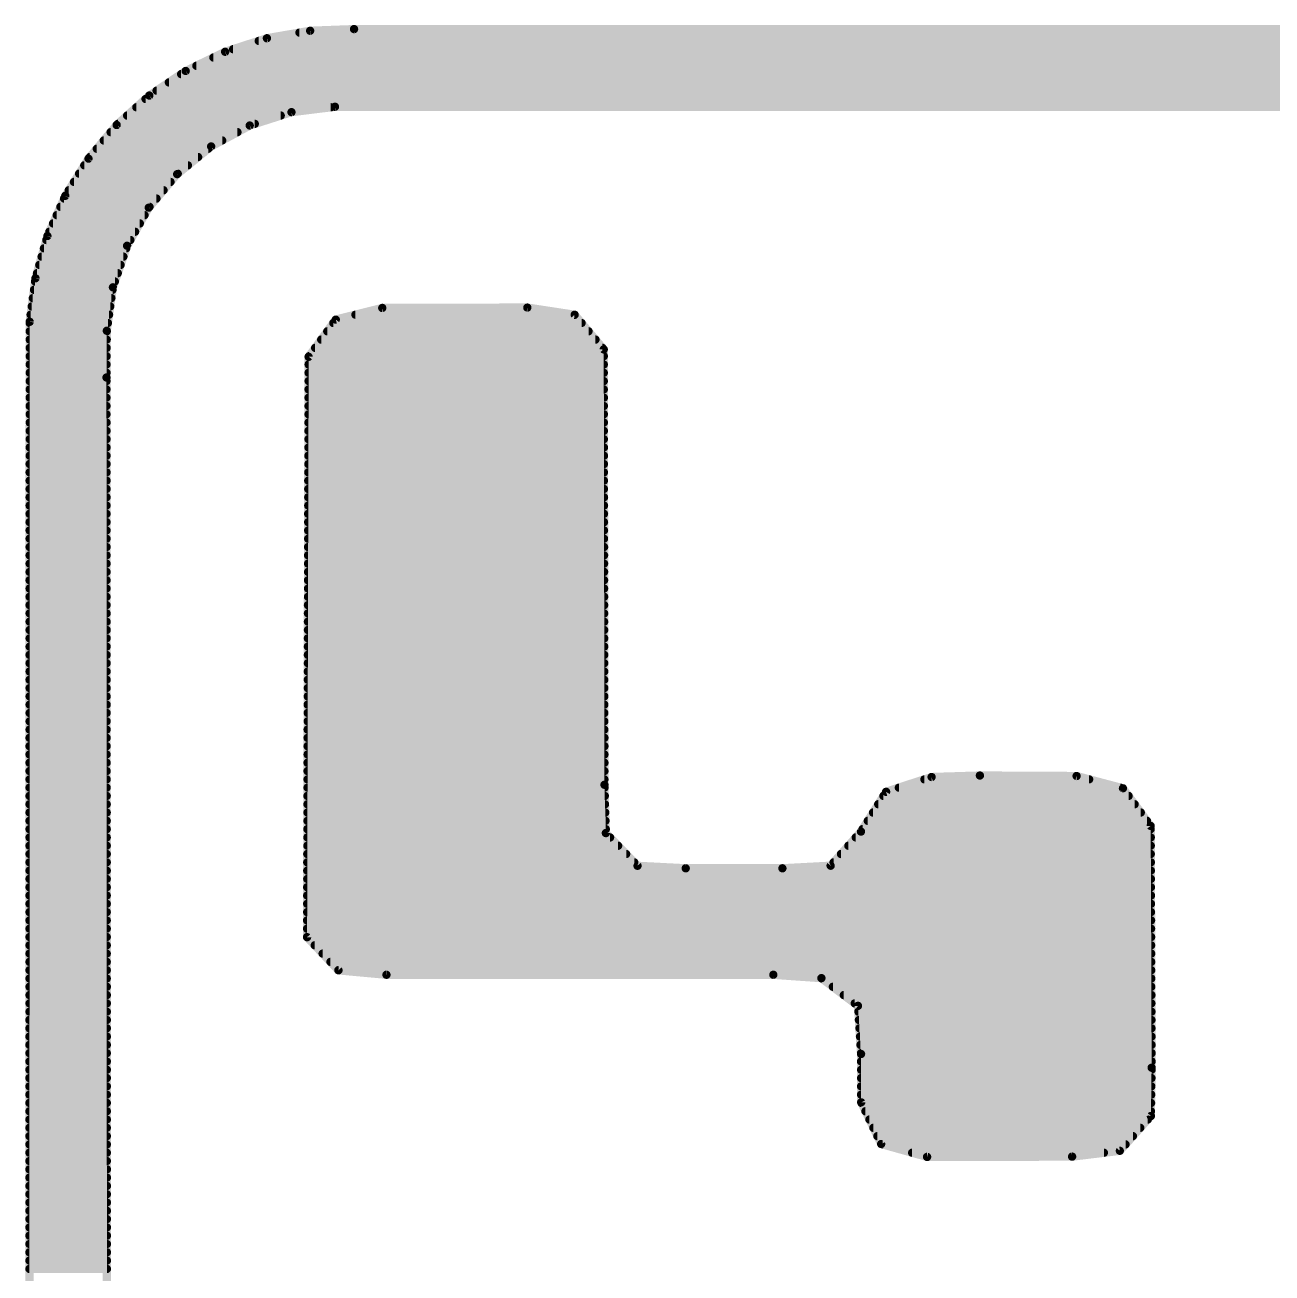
# Model space of a CAD drawing. Extents: x 37.9 to 63.7, y 29.1 to 56.
# Drawn here: x 42.718 to 44.222, y 50.555 to 52.059 of the extents above; entities that cross this region are included whole.
import ezdxf

# ---------------------------------------------------------------- set-up
doc = ezdxf.new("R2010")
doc.units = 0
doc.layers.add('21', color=251, linetype='CONTINUOUS')

msp = doc.modelspace()

# ---------------------------------------------------------------- linework, layer by layer
at = {"layer": '21', "const_width": 0.01}
for points in [[(43.0096, 52.0432), (42.9593, 52.0269)], [(43.0618, 52.0522), (43.0096, 52.0432)], [(43.0489, 52.05), (45.3977, 52.05)], [(43.1147, 52.0542), (43.0618, 52.0522)], [(45.3394, 52.0542), (43.1147, 52.0542)], [(42.9593, 52.0269), (42.9117, 52.0037)], [(42.9689, 52.03), (45.4743, 52.03)], [(42.9998, 52.04), (45.446, 52.04)], [(42.9451, 52.02), (45.4998, 52.02)], [(42.9117, 52.0037), (42.8678, 51.9741)], [(42.9062, 52), (45.5381, 52)], [(42.9246, 52.01), (45.5189, 52.01)], [(42.8914, 51.99), (45.5528, 51.99)], [(42.8678, 51.9741), (42.8285, 51.9387)], [(42.8633, 51.97), (45.5807, 51.97)], [(42.8766, 51.98), (45.5667, 51.98)], [(42.8522, 51.96), (43.0867, 51.96)], [(42.9889, 51.938), (43.0392, 51.9541)], [(43.0392, 51.9541), (43.0917, 51.9606)], [(43.0917, 51.9606), (45.3165, 51.9608)], [(42.8285, 51.9387), (42.7945, 51.8981)], [(42.83, 51.94), (42.995, 51.94)], [(42.8411, 51.95), (43.0263, 51.95)], [(42.9424, 51.9128), (42.9889, 51.938)], [(42.8212, 51.93), (42.9741, 51.93)], [(42.8045, 51.91), (42.939, 51.91)], [(42.8129, 51.92), (42.9557, 51.92)], [(42.9014, 51.8794), (42.9424, 51.9128)], [(42.7945, 51.8981), (42.7665, 51.8532)], [(42.7894, 51.89), (42.9144, 51.89)], [(42.7961, 51.9), (42.9267, 51.9)], [(42.7832, 51.88), (42.9021, 51.88)], [(42.8672, 51.839), (42.9014, 51.8794)], [(42.7707, 51.86), (42.885, 51.86)], [(42.777, 51.87), (42.8934, 51.87)], [(42.7665, 51.8532), (42.745, 51.8048)], [(42.7651, 51.85), (42.8765, 51.85)], [(42.7562, 51.83), (42.8621, 51.83)], [(42.7606, 51.84), (42.8681, 51.84)], [(42.8411, 51.7931), (42.8672, 51.839)], [(42.7518, 51.82), (42.8564, 51.82)], [(42.745, 51.8048), (42.7306, 51.7539)], [(42.7437, 51.8), (42.845, 51.8)], [(42.7473, 51.81), (42.8507, 51.81)], [(42.7408, 51.79), (42.84, 51.79)], [(42.824, 51.743), (42.8411, 51.7931)], [(42.7352, 51.77), (42.8332, 51.77)], [(42.738, 51.78), (42.8366, 51.78)], [(42.7324, 51.76), (42.8298, 51.76)], [(42.7306, 51.7539), (42.7236, 51.7015)], [(42.7288, 51.74), (42.8235, 51.74)], [(42.7301, 51.75), (42.8263, 51.75)], [(42.8165, 51.6907), (42.824, 51.743)], [(42.7274, 51.73), (42.8221, 51.73)], [(42.7247, 51.71), (42.8193, 51.71)], [(42.7261, 51.72), (42.8207, 51.72)], [(43.1487, 51.7181), (43.0927, 51.7041)], [(43.1164, 51.71), (43.3801, 51.71)], [(43.3236, 51.7186), (43.1487, 51.7181)], [(43.3807, 51.7099), (43.3236, 51.7186)], [(43.4158, 51.6682), (43.3807, 51.7099)], [(42.7236, 51.7015), (42.7229, 49.4238)], [(42.7236, 51.7), (42.8179, 51.7)], [(43.0927, 51.7041), (43.0599, 51.6593)], [(43.0897, 51.7), (43.389, 51.7)], [(42.7236, 51.69), (42.8165, 51.69)], [(42.7236, 51.68), (42.8165, 51.68)], [(42.8162, 51.6343), (42.8165, 51.6907)], [(43.0751, 51.68), (43.4058, 51.68)], [(43.0824, 51.69), (43.3974, 51.69)], [(42.7236, 51.67), (42.8164, 51.67)], [(43.0678, 51.67), (43.4142, 51.67)], [(43.4166, 51.1435), (43.4158, 51.6682)], [(42.7236, 51.66), (42.8164, 51.66)], [(42.7236, 51.65), (42.8163, 51.65)], [(43.0599, 51.6593), (43.0581, 50.9597)], [(43.0599, 51.65), (43.4158, 51.65)], [(43.0605, 51.66), (43.4158, 51.66)], [(42.7236, 51.64), (42.8163, 51.64)], [(42.8172, 49.4096), (42.8162, 51.6343)], [(43.0599, 51.64), (43.4158, 51.64)], [(42.7236, 51.63), (42.8162, 51.63)], [(42.7236, 51.62), (42.8162, 51.62)], [(43.0598, 51.62), (43.4158, 51.62)], [(43.0599, 51.63), (43.4158, 51.63)], [(42.7236, 51.61), (42.8162, 51.61)], [(43.0598, 51.61), (43.4159, 51.61)], [(42.7236, 51.6), (42.8162, 51.6)], [(42.7236, 51.59), (42.8162, 51.59)], [(43.0598, 51.6), (43.4159, 51.6)], [(43.0598, 51.59), (43.4159, 51.59)], [(42.7236, 51.58), (42.8163, 51.58)], [(43.0597, 51.58), (43.4159, 51.58)], [(42.7236, 51.57), (42.8163, 51.57)], [(42.7236, 51.56), (42.8163, 51.56)], [(43.0597, 51.57), (43.4159, 51.57)], [(43.0597, 51.56), (43.4159, 51.56)], [(42.7236, 51.55), (42.8163, 51.55)], [(43.0597, 51.55), (43.416, 51.55)], [(42.7235, 51.53), (42.8163, 51.53)], [(42.7236, 51.54), (42.8163, 51.54)], [(43.0596, 51.54), (43.416, 51.54)], [(43.0596, 51.53), (43.416, 51.53)], [(42.7235, 51.52), (42.8163, 51.52)], [(43.0596, 51.52), (43.416, 51.52)], [(42.7235, 51.51), (42.8163, 51.51)], [(42.7235, 51.5), (42.8163, 51.5)], [(43.0595, 51.51), (43.416, 51.51)], [(43.0595, 51.5), (43.416, 51.5)], [(42.7235, 51.49), (42.8163, 51.49)], [(43.0595, 51.49), (43.4161, 51.49)], [(42.7235, 51.48), (42.8163, 51.48)], [(42.7235, 51.47), (42.8163, 51.47)], [(43.0594, 51.47), (43.4161, 51.47)], [(43.0595, 51.48), (43.4161, 51.48)], [(42.7235, 51.46), (42.8163, 51.46)], [(43.0594, 51.46), (43.4161, 51.46)], [(42.7235, 51.45), (42.8163, 51.45)], [(42.7235, 51.44), (42.8163, 51.44)], [(43.0594, 51.45), (43.4161, 51.45)], [(43.0594, 51.44), (43.4161, 51.44)], [(42.7235, 51.43), (42.8163, 51.43)], [(43.0593, 51.43), (43.4162, 51.43)], [(42.7235, 51.42), (42.8163, 51.42)], [(42.7235, 51.41), (42.8163, 51.41)], [(43.0593, 51.42), (43.4162, 51.42)], [(43.0593, 51.41), (43.4162, 51.41)], [(42.7235, 51.4), (42.8163, 51.4)], [(43.0593, 51.4), (43.4162, 51.4)], [(42.7235, 51.39), (42.8163, 51.39)], [(42.7235, 51.38), (42.8163, 51.38)], [(43.0592, 51.39), (43.4162, 51.39)], [(43.0592, 51.38), (43.4162, 51.38)], [(42.7235, 51.37), (42.8163, 51.37)], [(43.0592, 51.37), (43.4163, 51.37)], [(42.7235, 51.36), (42.8163, 51.36)], [(42.7235, 51.35), (42.8164, 51.35)], [(43.0591, 51.36), (43.4163, 51.36)], [(43.0591, 51.35), (43.4163, 51.35)], [(42.7235, 51.34), (42.8164, 51.34)], [(43.0591, 51.34), (43.4163, 51.34)], [(42.7235, 51.33), (42.8164, 51.33)], [(42.7235, 51.32), (42.8164, 51.32)], [(43.059, 51.32), (43.4164, 51.32)], [(43.0591, 51.33), (43.4163, 51.33)], [(42.7235, 51.31), (42.8164, 51.31)], [(43.059, 51.31), (43.4164, 51.31)], [(42.7235, 51.3), (42.8164, 51.3)], [(42.7235, 51.29), (42.8164, 51.29)], [(43.059, 51.3), (43.4164, 51.3)], [(43.059, 51.29), (43.4164, 51.29)], [(42.7235, 51.28), (42.8164, 51.28)], [(43.0589, 51.28), (43.4164, 51.28)], [(42.7235, 51.27), (42.8164, 51.27)], [(42.7235, 51.26), (42.8164, 51.26)], [(43.0589, 51.27), (43.4164, 51.27)], [(43.0589, 51.26), (43.4165, 51.26)], [(42.7235, 51.25), (42.8164, 51.25)], [(43.0589, 51.25), (43.4165, 51.25)], [(42.7235, 51.24), (42.8164, 51.24)], [(42.7235, 51.23), (42.8164, 51.23)], [(43.0588, 51.24), (43.4165, 51.24)], [(43.0588, 51.23), (43.4165, 51.23)], [(42.7235, 51.22), (42.8164, 51.22)], [(43.0588, 51.22), (43.4165, 51.22)], [(42.7234, 51.2), (42.8164, 51.2)], [(42.7235, 51.21), (42.8164, 51.21)], [(43.0587, 51.21), (43.4165, 51.21)], [(43.0587, 51.2), (43.4166, 51.2)], [(42.7234, 51.19), (42.8164, 51.19)], [(43.0587, 51.19), (43.4166, 51.19)], [(42.7234, 51.18), (42.8164, 51.18)], [(42.7234, 51.17), (42.8164, 51.17)], [(43.0586, 51.17), (43.4166, 51.17)], [(43.0587, 51.18), (43.4166, 51.18)], [(42.7234, 51.16), (42.8164, 51.16)], [(43.0586, 51.16), (43.4166, 51.16)], [(43.8693, 51.1546), (43.811, 51.1528)], [(43.9859, 51.154), (43.8693, 51.1546)], [(44.0418, 51.1392), (43.9859, 51.154)], [(42.7234, 51.15), (42.8164, 51.15)], [(42.7234, 51.14), (42.8164, 51.14)], [(43.0586, 51.15), (43.4166, 51.15)], [(43.0586, 51.14), (43.4167, 51.14)], [(43.4183, 51.0853), (43.4166, 51.1435)], [(43.811, 51.1528), (43.7562, 51.135)], [(43.7716, 51.14), (44.0387, 51.14)], [(43.8024, 51.15), (44.001, 51.15)], [(44.0752, 51.0939), (44.0418, 51.1392)], [(42.7234, 51.13), (42.8165, 51.13)], [(43.0585, 51.13), (43.417, 51.13)], [(43.7562, 51.135), (43.7259, 51.087)], [(43.753, 51.13), (44.0486, 51.13)], [(42.7234, 51.12), (42.8165, 51.12)], [(42.7234, 51.11), (42.8165, 51.11)], [(43.0585, 51.12), (43.4173, 51.12)], [(43.0585, 51.11), (43.4176, 51.11)], [(43.7404, 51.11), (44.0633, 51.11)], [(43.7467, 51.12), (44.0559, 51.12)], [(42.7234, 51.1), (42.8165, 51.1)], [(43.0585, 51.1), (43.4179, 51.1)], [(43.7341, 51.1), (44.0707, 51.1)], [(44.0764, 50.8025), (44.0752, 51.0939)], [(42.7234, 51.09), (42.8165, 51.09)], [(42.7234, 51.08), (42.8165, 51.08)], [(43.0584, 51.09), (43.4182, 51.09)], [(43.0584, 51.08), (43.4234, 51.08)], [(43.4565, 51.0458), (43.4183, 51.0853)], [(43.7259, 51.087), (43.6893, 51.0459)], [(43.7196, 51.08), (44.0753, 51.08)], [(43.7278, 51.09), (44.0752, 51.09)], [(42.7234, 51.07), (42.8165, 51.07)], [(43.0584, 51.07), (43.4331, 51.07)], [(43.7107, 51.07), (44.0753, 51.07)], [(42.7234, 51.06), (42.8165, 51.06)], [(42.7234, 51.05), (42.8165, 51.05)], [(43.0583, 51.06), (43.4428, 51.06)], [(43.0583, 51.05), (43.4525, 51.05)], [(43.6929, 51.05), (44.0754, 51.05)], [(43.7018, 51.06), (44.0753, 51.06)], [(42.7234, 51.04), (42.8165, 51.04)], [(43.0583, 51.04), (44.0754, 51.04)], [(43.5146, 51.0428), (43.4565, 51.0458)], [(43.6312, 51.0428), (43.5146, 51.0428)], [(43.6893, 51.0459), (43.6312, 51.0428)], [(42.7234, 51.03), (42.8165, 51.03)], [(42.7234, 51.02), (42.8165, 51.02)], [(43.0582, 51.02), (44.0755, 51.02)], [(43.0583, 51.03), (44.0755, 51.03)], [(42.7234, 51.01), (42.8165, 51.01)], [(43.0582, 51.01), (44.0756, 51.01)], [(42.7234, 51), (42.8165, 51)], [(42.7234, 50.99), (42.8165, 50.99)], [(43.0582, 51), (44.0756, 51)], [(43.0582, 50.99), (44.0756, 50.99)], [(42.7234, 50.98), (42.8165, 50.98)], [(43.0581, 50.98), (44.0757, 50.98)], [(42.7234, 50.97), (42.8165, 50.97)], [(42.7234, 50.96), (42.8165, 50.96)], [(43.0581, 50.97), (44.0757, 50.97)], [(43.0581, 50.96), (44.0758, 50.96)], [(43.0581, 50.9597), (43.0959, 50.9198)], [(42.7234, 50.95), (42.8165, 50.95)], [(43.0673, 50.95), (44.0758, 50.95)], [(42.7234, 50.94), (42.8165, 50.94)], [(42.7234, 50.93), (42.8165, 50.93)], [(43.0768, 50.94), (44.0759, 50.94)], [(43.0863, 50.93), (44.0759, 50.93)], [(42.7234, 50.92), (42.8165, 50.92)], [(43.0958, 50.92), (44.0759, 50.92)], [(43.0959, 50.9198), (43.1538, 50.9145)], [(43.1538, 50.9145), (43.6202, 50.9145)], [(43.6202, 50.9145), (43.6782, 50.9104)], [(42.7234, 50.91), (42.8165, 50.91)], [(42.7234, 50.9), (42.8166, 50.9)], [(43.6782, 50.9104), (43.7223, 50.877)], [(43.6787, 50.91), (44.076, 50.91)], [(43.692, 50.9), (44.076, 50.9)], [(42.7234, 50.89), (42.8166, 50.89)], [(43.7052, 50.89), (44.0761, 50.89)], [(42.7234, 50.88), (42.8166, 50.88)], [(42.7234, 50.87), (42.8166, 50.87)], [(43.7184, 50.88), (44.0761, 50.88)], [(43.7223, 50.877), (43.726, 50.8191)], [(43.7228, 50.87), (44.0762, 50.87)], [(42.7233, 50.86), (42.8166, 50.86)], [(43.7234, 50.86), (44.0762, 50.86)], [(42.7233, 50.85), (42.8166, 50.85)], [(42.7233, 50.84), (42.8166, 50.84)], [(43.7241, 50.85), (44.0762, 50.85)], [(43.7247, 50.84), (44.0763, 50.84)], [(42.7233, 50.83), (42.8166, 50.83)], [(43.7253, 50.83), (44.0763, 50.83)], [(42.7233, 50.82), (42.8166, 50.82)], [(42.7233, 50.81), (42.8166, 50.81)], [(43.726, 50.82), (44.0764, 50.82)], [(43.726, 50.8191), (43.7262, 50.7608)], [(43.726, 50.81), (44.0764, 50.81)], [(42.7233, 50.8), (42.8166, 50.8)], [(43.7261, 50.8), (44.0764, 50.8)], [(44.0754, 50.7442), (44.0764, 50.8025)], [(42.7233, 50.79), (42.8166, 50.79)], [(42.7233, 50.78), (42.8166, 50.78)], [(43.7261, 50.79), (44.0762, 50.79)], [(43.7261, 50.78), (44.076, 50.78)], [(42.7233, 50.77), (42.8166, 50.77)], [(43.7261, 50.77), (44.0759, 50.77)], [(42.7233, 50.76), (42.8166, 50.76)], [(42.7233, 50.75), (42.8166, 50.75)], [(43.7262, 50.7608), (43.7503, 50.7105)], [(43.7265, 50.76), (44.0757, 50.76)], [(43.7313, 50.75), (44.0755, 50.75)], [(42.7233, 50.74), (42.8166, 50.74)], [(43.7361, 50.74), (44.0717, 50.74)], [(44.038, 50.7023), (44.0754, 50.7442)], [(42.7233, 50.73), (42.8166, 50.73)], [(42.7233, 50.72), (42.8166, 50.72)], [(43.7409, 50.73), (44.0627, 50.73)], [(43.7457, 50.72), (44.0538, 50.72)], [(42.7233, 50.71), (42.8166, 50.71)], [(43.7503, 50.7105), (43.8056, 50.695)], [(43.7521, 50.71), (44.0449, 50.71)], [(43.9805, 50.6953), (44.038, 50.7023)], [(42.7233, 50.7), (42.8166, 50.7)], [(42.7233, 50.69), (42.8166, 50.69)], [(43.7876, 50.7), (44.0188, 50.7)], [(43.8056, 50.695), (43.9805, 50.6953)], [(42.7233, 50.68), (42.8167, 50.68)], [(42.7233, 50.67), (42.8167, 50.67)], [(42.7233, 50.66), (42.8167, 50.66)], [(42.7233, 50.65), (42.8167, 50.65)], [(42.7233, 50.64), (42.8167, 50.64)], [(42.7233, 50.63), (42.8167, 50.63)], [(42.7233, 50.62), (42.8167, 50.62)], [(42.7233, 50.61), (42.8167, 50.61)], [(42.7233, 50.6), (42.8167, 50.6)], [(42.7233, 50.59), (42.8167, 50.59)], [(42.7233, 50.58), (42.8167, 50.58)], [(42.7233, 50.57), (42.8167, 50.57)], [(42.7233, 50.56), (42.8167, 50.56)]]:
    msp.add_lwpolyline(points, dxfattribs=at)
at = {"layer": '21', "const_width": 0.005}
for points in [[(43.0092, 52.0456, 1), (43.01, 52.0407)], [(43.0104, 52.0408, 1), (43.0088, 52.0456)], [(43.0489, 52.0525, 1), (43.0489, 52.0475)], [(43.0617, 52.0547, 1), (43.0618, 52.0497)], [(43.0622, 52.0498, 1), (43.0613, 52.0547)], [(43.1147, 52.0567, 1), (43.1147, 52.0517)], [(43.1148, 52.0517, 1), (43.1146, 52.0567)], [(42.9585, 52.0293, 1), (42.96, 52.0245)], [(42.9604, 52.0246, 1), (42.9582, 52.0291)], [(42.9689, 52.0325, 1), (42.9689, 52.0275)], [(42.9998, 52.0425, 1), (42.9998, 52.0375)], [(42.9451, 52.0225, 1), (42.9451, 52.0175)], [(42.9062, 52.0025, 1), (42.9062, 51.9975)], [(42.9106, 52.006, 1), (42.9128, 52.0015)], [(42.9131, 52.0016, 1), (42.9103, 52.0058)], [(42.9246, 52.0125, 1), (42.9246, 52.0075)], [(42.8914, 51.9925, 1), (42.8914, 51.9875)], [(42.8633, 51.9725, 1), (42.8633, 51.9675)], [(42.8664, 51.9762, 1), (42.8692, 51.972)], [(42.8695, 51.9722, 1), (42.8661, 51.976)], [(42.8766, 51.9825, 1), (42.8766, 51.9775)], [(42.8522, 51.9625, 1), (42.8522, 51.9575)], [(43.0389, 51.9566, 1), (43.0396, 51.9517)], [(43.04, 51.9518, 1), (43.0385, 51.9565)], [(43.0867, 51.9575, 1), (43.0867, 51.9625)], [(43.0917, 51.9631, 1), (43.0917, 51.9581)], [(43.092, 51.9581, 1), (43.0914, 51.9631)], [(42.8268, 51.9405, 1), (42.8302, 51.9368)], [(42.8304, 51.9371, 1), (42.8266, 51.9403)], [(42.83, 51.9425, 1), (42.83, 51.9375)], [(42.8411, 51.9525, 1), (42.8411, 51.9475)], [(42.9881, 51.9404, 1), (42.9896, 51.9357)], [(42.9901, 51.9358, 1), (42.9877, 51.9402)], [(42.995, 51.9375, 1), (42.995, 51.9425)], [(43.0263, 51.9475, 1), (43.0263, 51.9525)], [(42.8212, 51.9325, 1), (42.8212, 51.9275)], [(42.9741, 51.9275, 1), (42.9741, 51.9325)], [(42.8045, 51.9125, 1), (42.8045, 51.9075)], [(42.8129, 51.9225, 1), (42.8129, 51.9175)], [(42.939, 51.9075, 1), (42.939, 51.9125)], [(42.9412, 51.915, 1), (42.9436, 51.9106)], [(42.944, 51.9109, 1), (42.9408, 51.9147)], [(42.9557, 51.9175, 1), (42.9557, 51.9225)], [(42.7894, 51.8925, 1), (42.7894, 51.8875)], [(42.7926, 51.8997, 1), (42.7964, 51.8965)], [(42.7966, 51.8968, 1), (42.7924, 51.8994)], [(42.7961, 51.9025, 1), (42.7961, 51.8975)], [(42.9144, 51.8875, 1), (42.9144, 51.8925)], [(42.9267, 51.8975, 1), (42.9267, 51.9025)], [(42.7832, 51.8825, 1), (42.7832, 51.8775)], [(42.8998, 51.8813, 1), (42.903, 51.8775)], [(42.9033, 51.8778, 1), (42.8995, 51.881)], [(42.9021, 51.8775, 1), (42.9021, 51.8825)], [(42.7707, 51.8625, 1), (42.7707, 51.8575)], [(42.777, 51.8725, 1), (42.777, 51.8675)], [(42.885, 51.8575, 1), (42.885, 51.8625)], [(42.8934, 51.8675, 1), (42.8934, 51.8725)], [(42.7651, 51.8525, 1), (42.7651, 51.8475)], [(42.7644, 51.8545, 1), (42.7686, 51.8519)], [(42.7688, 51.8522, 1), (42.7642, 51.8542)], [(42.8765, 51.8475, 1), (42.8765, 51.8525)], [(42.7562, 51.8325, 1), (42.7562, 51.8275)], [(42.7606, 51.8425, 1), (42.7606, 51.8375)], [(42.8621, 51.8275, 1), (42.8621, 51.8325)], [(42.8653, 51.8406, 1), (42.8691, 51.8374)], [(42.8694, 51.8378, 1), (42.8651, 51.8403)], [(42.8681, 51.8375, 1), (42.8681, 51.8425)], [(42.7518, 51.8225, 1), (42.7518, 51.8175)], [(42.8564, 51.8175, 1), (42.8564, 51.8225)], [(42.7437, 51.8025, 1), (42.7437, 51.7975)], [(42.7474, 51.8042, 1), (42.7426, 51.8055)], [(42.7428, 51.8058, 1), (42.7473, 51.8038)], [(42.7473, 51.8125, 1), (42.7473, 51.8075)], [(42.845, 51.7975, 1), (42.845, 51.8025)], [(42.8507, 51.8075, 1), (42.8507, 51.8125)], [(42.7408, 51.7925, 1), (42.7408, 51.7875)], [(42.8389, 51.7943, 1), (42.8432, 51.7918)], [(42.8434, 51.7923, 1), (42.8387, 51.7939)], [(42.84, 51.7875, 1), (42.84, 51.7925)], [(42.7352, 51.7725, 1), (42.7352, 51.7675)], [(42.738, 51.7825, 1), (42.738, 51.7775)], [(42.8332, 51.7675, 1), (42.8332, 51.7725)], [(42.8366, 51.7775, 1), (42.8366, 51.7825)], [(42.7324, 51.7625, 1), (42.7324, 51.7575)], [(42.8298, 51.7575, 1), (42.8298, 51.7625)], [(42.7288, 51.7425, 1), (42.7288, 51.7375)], [(42.7301, 51.7525, 1), (42.7301, 51.7475)], [(42.7282, 51.7546, 1), (42.733, 51.7532)], [(42.7331, 51.7536, 1), (42.7282, 51.7542)], [(42.8264, 51.7427, 1), (42.8215, 51.7434)], [(42.8216, 51.7438, 1), (42.8263, 51.7422)], [(42.8235, 51.7375, 1), (42.8235, 51.7425)], [(42.8263, 51.7475, 1), (42.8263, 51.7525)], [(42.7274, 51.7325, 1), (42.7274, 51.7275)], [(42.8221, 51.7275, 1), (42.8221, 51.7325)], [(42.7247, 51.7125, 1), (42.7247, 51.7075)], [(42.7261, 51.7225, 1), (42.7261, 51.7175)], [(42.8193, 51.7075, 1), (42.8193, 51.7125)], [(42.8207, 51.7175, 1), (42.8207, 51.7225)], [(43.1164, 51.7125, 1), (43.1164, 51.7075)], [(43.1487, 51.7206, 1), (43.1487, 51.7156)], [(43.1493, 51.7157, 1), (43.1481, 51.7206)], [(43.324, 51.721, 1), (43.3232, 51.7161)], [(43.3236, 51.7161, 1), (43.3236, 51.7211)], [(43.3826, 51.7115, 1), (43.3788, 51.7083)], [(43.3801, 51.7075, 1), (43.3801, 51.7125)], [(43.3803, 51.7074, 1), (43.381, 51.7124)], [(42.7261, 51.7015, 1), (42.7211, 51.7015)], [(42.7236, 51.7025, 1), (42.7236, 51.6975)], [(42.7211, 51.7018, 1), (42.7261, 51.7011)], [(42.8179, 51.6975, 1), (42.8179, 51.7025)], [(43.0897, 51.7025, 1), (43.0897, 51.6975)], [(43.0921, 51.7065, 1), (43.0933, 51.7016)], [(43.0947, 51.7026, 1), (43.0907, 51.7055)], [(43.389, 51.6975, 1), (43.389, 51.7025)], [(42.7236, 51.6925, 1), (42.7236, 51.6875)], [(42.7236, 51.6825, 1), (42.7236, 51.6775)], [(42.819, 51.6907, 1), (42.8141, 51.6907)], [(42.8141, 51.691, 1), (42.819, 51.6903)], [(42.8165, 51.6875, 1), (42.8165, 51.6925)], [(42.8165, 51.6775, 1), (42.8165, 51.6825)], [(43.0751, 51.6825, 1), (43.0751, 51.6775)], [(43.0824, 51.6925, 1), (43.0824, 51.6875)], [(43.3974, 51.6875, 1), (43.3974, 51.6925)], [(43.4058, 51.6775, 1), (43.4058, 51.6825)], [(42.7236, 51.6725, 1), (42.7236, 51.6675)], [(42.8164, 51.6675, 1), (42.8164, 51.6725)], [(43.0678, 51.6725, 1), (43.0678, 51.6675)], [(43.4183, 51.6682, 1), (43.4133, 51.6682)], [(43.4138, 51.6666, 1), (43.4177, 51.6698)], [(43.4142, 51.6675, 1), (43.4142, 51.6725)], [(42.7236, 51.6625, 1), (42.7236, 51.6575)], [(42.7236, 51.6525, 1), (42.7236, 51.6475)], [(42.8163, 51.6475, 1), (42.8163, 51.6525)], [(42.8164, 51.6575, 1), (42.8164, 51.6625)], [(43.0624, 51.6593, 1), (43.0574, 51.6593)], [(43.0579, 51.6608, 1), (43.062, 51.6578)], [(43.0599, 51.6525, 1), (43.0599, 51.6475)], [(43.0605, 51.6625, 1), (43.0605, 51.6575)], [(43.4158, 51.6575, 1), (43.4158, 51.6625)], [(43.4158, 51.6475, 1), (43.4158, 51.6525)], [(42.7236, 51.6425, 1), (42.7236, 51.6375)], [(42.8187, 51.6343, 1), (42.8137, 51.6343)], [(42.8163, 51.6375, 1), (42.8163, 51.6425)], [(43.0599, 51.6425, 1), (43.0599, 51.6375)], [(43.4158, 51.6375, 1), (43.4158, 51.6425)], [(42.7236, 51.6325, 1), (42.7236, 51.6275)], [(42.7236, 51.6225, 1), (42.7236, 51.6175)], [(42.8137, 51.6343, 1), (42.8187, 51.6343)], [(42.8162, 51.6275, 1), (42.8162, 51.6325)], [(42.8162, 51.6175, 1), (42.8162, 51.6225)], [(43.0598, 51.6225, 1), (43.0598, 51.6175)], [(43.0599, 51.6325, 1), (43.0599, 51.6275)], [(43.4158, 51.6275, 1), (43.4158, 51.6325)], [(43.4158, 51.6175, 1), (43.4158, 51.6225)], [(42.7236, 51.6125, 1), (42.7236, 51.6075)], [(42.8162, 51.6075, 1), (42.8162, 51.6125)], [(43.0598, 51.6125, 1), (43.0598, 51.6075)], [(43.4159, 51.6075, 1), (43.4159, 51.6125)], [(42.7236, 51.6025, 1), (42.7236, 51.5975)], [(42.7236, 51.5925, 1), (42.7236, 51.5875)], [(42.8162, 51.5975, 1), (42.8162, 51.6025)], [(42.8162, 51.5875, 1), (42.8162, 51.5925)], [(43.0598, 51.6025, 1), (43.0598, 51.5975)], [(43.0598, 51.5925, 1), (43.0598, 51.5875)], [(43.4159, 51.5975, 1), (43.4159, 51.6025)], [(43.4159, 51.5875, 1), (43.4159, 51.5925)], [(42.7236, 51.5825, 1), (42.7236, 51.5775)], [(42.8163, 51.5775, 1), (42.8163, 51.5825)], [(43.0597, 51.5825, 1), (43.0597, 51.5775)], [(43.4159, 51.5775, 1), (43.4159, 51.5825)], [(42.7236, 51.5725, 1), (42.7236, 51.5675)], [(42.7236, 51.5625, 1), (42.7236, 51.5575)], [(42.8163, 51.5675, 1), (42.8163, 51.5725)], [(42.8163, 51.5575, 1), (42.8163, 51.5625)], [(43.0597, 51.5725, 1), (43.0597, 51.5675)], [(43.0597, 51.5625, 1), (43.0597, 51.5575)], [(43.4159, 51.5675, 1), (43.4159, 51.5725)], [(43.4159, 51.5575, 1), (43.4159, 51.5625)], [(42.7236, 51.5525, 1), (42.7236, 51.5475)], [(42.8163, 51.5475, 1), (42.8163, 51.5525)], [(43.0597, 51.5525, 1), (43.0597, 51.5475)], [(43.416, 51.5475, 1), (43.416, 51.5525)], [(42.7235, 51.5325, 1), (42.7235, 51.5275)], [(42.7236, 51.5425, 1), (42.7236, 51.5375)], [(42.8163, 51.5375, 1), (42.8163, 51.5425)], [(42.8163, 51.5275, 1), (42.8163, 51.5325)], [(43.0596, 51.5425, 1), (43.0596, 51.5375)], [(43.0596, 51.5325, 1), (43.0596, 51.5275)], [(43.416, 51.5375, 1), (43.416, 51.5425)], [(43.416, 51.5275, 1), (43.416, 51.5325)], [(42.7235, 51.5225, 1), (42.7235, 51.5175)], [(42.8163, 51.5175, 1), (42.8163, 51.5225)], [(43.0596, 51.5225, 1), (43.0596, 51.5175)], [(43.416, 51.5175, 1), (43.416, 51.5225)], [(42.7235, 51.5125, 1), (42.7235, 51.5075)], [(42.7235, 51.5025, 1), (42.7235, 51.4975)], [(42.8163, 51.5075, 1), (42.8163, 51.5125)], [(42.8163, 51.4975, 1), (42.8163, 51.5025)], [(43.0595, 51.5125, 1), (43.0595, 51.5075)], [(43.0595, 51.5025, 1), (43.0595, 51.4975)], [(43.416, 51.5075, 1), (43.416, 51.5125)], [(43.416, 51.4975, 1), (43.416, 51.5025)], [(42.7235, 51.4925, 1), (42.7235, 51.4875)], [(42.8163, 51.4875, 1), (42.8163, 51.4925)], [(43.0595, 51.4925, 1), (43.0595, 51.4875)], [(43.4161, 51.4875, 1), (43.4161, 51.4925)], [(42.7235, 51.4825, 1), (42.7235, 51.4775)], [(42.7235, 51.4725, 1), (42.7235, 51.4675)], [(42.8163, 51.4775, 1), (42.8163, 51.4825)], [(42.8163, 51.4675, 1), (42.8163, 51.4725)], [(43.0594, 51.4725, 1), (43.0594, 51.4675)], [(43.0595, 51.4825, 1), (43.0595, 51.4775)], [(43.4161, 51.4775, 1), (43.4161, 51.4825)], [(43.4161, 51.4675, 1), (43.4161, 51.4725)], [(42.7235, 51.4625, 1), (42.7235, 51.4575)], [(42.8163, 51.4575, 1), (42.8163, 51.4625)], [(43.0594, 51.4625, 1), (43.0594, 51.4575)], [(43.4161, 51.4575, 1), (43.4161, 51.4625)], [(42.7235, 51.4525, 1), (42.7235, 51.4475)], [(42.7235, 51.4425, 1), (42.7235, 51.4375)], [(42.8163, 51.4475, 1), (42.8163, 51.4525)], [(42.8163, 51.4375, 1), (42.8163, 51.4425)], [(43.0594, 51.4525, 1), (43.0594, 51.4475)], [(43.0594, 51.4425, 1), (43.0594, 51.4375)], [(43.4161, 51.4475, 1), (43.4161, 51.4525)], [(43.4161, 51.4375, 1), (43.4161, 51.4425)], [(42.7235, 51.4325, 1), (42.7235, 51.4275)], [(42.8163, 51.4275, 1), (42.8163, 51.4325)], [(43.0593, 51.4325, 1), (43.0593, 51.4275)], [(43.4162, 51.4275, 1), (43.4162, 51.4325)], [(42.7235, 51.4225, 1), (42.7235, 51.4175)], [(42.7235, 51.4125, 1), (42.7235, 51.4075)], [(42.8163, 51.4175, 1), (42.8163, 51.4225)], [(42.8163, 51.4075, 1), (42.8163, 51.4125)], [(43.0593, 51.4225, 1), (43.0593, 51.4175)], [(43.0593, 51.4125, 1), (43.0593, 51.4075)], [(43.4162, 51.4175, 1), (43.4162, 51.4225)], [(43.4162, 51.4075, 1), (43.4162, 51.4125)], [(42.7235, 51.4025, 1), (42.7235, 51.3975)], [(42.8163, 51.3975, 1), (42.8163, 51.4025)], [(43.0593, 51.4025, 1), (43.0593, 51.3975)], [(43.4162, 51.3975, 1), (43.4162, 51.4025)], [(42.7235, 51.3925, 1), (42.7235, 51.3875)], [(42.7235, 51.3825, 1), (42.7235, 51.3775)], [(42.8163, 51.3875, 1), (42.8163, 51.3925)], [(42.8163, 51.3775, 1), (42.8163, 51.3825)], [(43.0592, 51.3925, 1), (43.0592, 51.3875)], [(43.0592, 51.3825, 1), (43.0592, 51.3775)], [(43.4162, 51.3875, 1), (43.4162, 51.3925)], [(43.4162, 51.3775, 1), (43.4162, 51.3825)], [(42.7235, 51.3725, 1), (42.7235, 51.3675)], [(42.8163, 51.3675, 1), (42.8163, 51.3725)], [(43.0592, 51.3725, 1), (43.0592, 51.3675)], [(43.4163, 51.3675, 1), (43.4163, 51.3725)], [(42.7235, 51.3625, 1), (42.7235, 51.3575)], [(42.7235, 51.3525, 1), (42.7235, 51.3475)], [(42.8163, 51.3575, 1), (42.8163, 51.3625)], [(42.8164, 51.3475, 1), (42.8164, 51.3525)], [(43.0591, 51.3625, 1), (43.0591, 51.3575)], [(43.0591, 51.3525, 1), (43.0591, 51.3475)], [(43.4163, 51.3575, 1), (43.4163, 51.3625)], [(43.4163, 51.3475, 1), (43.4163, 51.3525)], [(42.7235, 51.3425, 1), (42.7235, 51.3375)], [(42.8164, 51.3375, 1), (42.8164, 51.3425)], [(43.0591, 51.3425, 1), (43.0591, 51.3375)], [(43.4163, 51.3375, 1), (43.4163, 51.3425)], [(42.7235, 51.3325, 1), (42.7235, 51.3275)], [(42.7235, 51.3225, 1), (42.7235, 51.3175)], [(42.8164, 51.3275, 1), (42.8164, 51.3325)], [(42.8164, 51.3175, 1), (42.8164, 51.3225)], [(43.059, 51.3225, 1), (43.059, 51.3175)], [(43.0591, 51.3325, 1), (43.0591, 51.3275)], [(43.4163, 51.3275, 1), (43.4163, 51.3325)], [(43.4164, 51.3175, 1), (43.4164, 51.3225)], [(42.7235, 51.3125, 1), (42.7235, 51.3075)], [(42.8164, 51.3075, 1), (42.8164, 51.3125)], [(43.059, 51.3125, 1), (43.059, 51.3075)], [(43.4164, 51.3075, 1), (43.4164, 51.3125)], [(42.7235, 51.3025, 1), (42.7235, 51.2975)], [(42.7235, 51.2925, 1), (42.7235, 51.2875)], [(42.8164, 51.2975, 1), (42.8164, 51.3025)], [(42.8164, 51.2875, 1), (42.8164, 51.2925)], [(43.059, 51.3025, 1), (43.059, 51.2975)], [(43.059, 51.2925, 1), (43.059, 51.2875)], [(43.4164, 51.2975, 1), (43.4164, 51.3025)], [(43.4164, 51.2875, 1), (43.4164, 51.2925)], [(42.7235, 51.2825, 1), (42.7235, 51.2775)], [(42.8164, 51.2775, 1), (42.8164, 51.2825)], [(43.0589, 51.2825, 1), (43.0589, 51.2775)], [(43.4164, 51.2775, 1), (43.4164, 51.2825)], [(42.7235, 51.2725, 1), (42.7235, 51.2675)], [(42.7235, 51.2625, 1), (42.7235, 51.2575)], [(42.8164, 51.2675, 1), (42.8164, 51.2725)], [(42.8164, 51.2575, 1), (42.8164, 51.2625)], [(43.0589, 51.2725, 1), (43.0589, 51.2675)], [(43.0589, 51.2625, 1), (43.0589, 51.2575)], [(43.4164, 51.2675, 1), (43.4164, 51.2725)], [(43.4165, 51.2575, 1), (43.4165, 51.2625)], [(42.7235, 51.2525, 1), (42.7235, 51.2475)], [(42.8164, 51.2475, 1), (42.8164, 51.2525)], [(43.0589, 51.2525, 1), (43.0589, 51.2475)], [(43.4165, 51.2475, 1), (43.4165, 51.2525)], [(42.7235, 51.2425, 1), (42.7235, 51.2375)], [(42.7235, 51.2325, 1), (42.7235, 51.2275)], [(42.8164, 51.2375, 1), (42.8164, 51.2425)], [(42.8164, 51.2275, 1), (42.8164, 51.2325)], [(43.0588, 51.2425, 1), (43.0588, 51.2375)], [(43.0588, 51.2325, 1), (43.0588, 51.2275)], [(43.4165, 51.2375, 1), (43.4165, 51.2425)], [(43.4165, 51.2275, 1), (43.4165, 51.2325)], [(42.7235, 51.2225, 1), (42.7235, 51.2175)], [(42.8164, 51.2175, 1), (42.8164, 51.2225)], [(43.0588, 51.2225, 1), (43.0588, 51.2175)], [(43.4165, 51.2175, 1), (43.4165, 51.2225)], [(42.7234, 51.2025, 1), (42.7234, 51.1975)], [(42.7235, 51.2125, 1), (42.7235, 51.2075)], [(42.8164, 51.2075, 1), (42.8164, 51.2125)], [(42.8164, 51.1975, 1), (42.8164, 51.2025)], [(43.0587, 51.2125, 1), (43.0587, 51.2075)], [(43.0587, 51.2025, 1), (43.0587, 51.1975)], [(43.4165, 51.2075, 1), (43.4165, 51.2125)], [(43.4166, 51.1975, 1), (43.4166, 51.2025)], [(42.7234, 51.1925, 1), (42.7234, 51.1875)], [(42.8164, 51.1875, 1), (42.8164, 51.1925)], [(43.0587, 51.1925, 1), (43.0587, 51.1875)], [(43.4166, 51.1875, 1), (43.4166, 51.1925)], [(42.7234, 51.1825, 1), (42.7234, 51.1775)], [(42.7234, 51.1725, 1), (42.7234, 51.1675)], [(42.8164, 51.1775, 1), (42.8164, 51.1825)], [(42.8164, 51.1675, 1), (42.8164, 51.1725)], [(43.0586, 51.1725, 1), (43.0586, 51.1675)], [(43.0587, 51.1825, 1), (43.0587, 51.1775)], [(43.4166, 51.1775, 1), (43.4166, 51.1825)], [(43.4166, 51.1675, 1), (43.4166, 51.1725)], [(42.7234, 51.1625, 1), (42.7234, 51.1575)], [(42.8164, 51.1575, 1), (42.8164, 51.1625)], [(43.0586, 51.1625, 1), (43.0586, 51.1575)], [(43.4166, 51.1575, 1), (43.4166, 51.1625)], [(43.8693, 51.1571, 1), (43.8693, 51.1521)], [(43.8694, 51.1521, 1), (43.8692, 51.1571)], [(43.9865, 51.1564, 1), (43.9852, 51.1516)], [(43.9859, 51.1515, 1), (43.9859, 51.1565)], [(42.7234, 51.1525, 1), (42.7234, 51.1475)], [(42.7234, 51.1425, 1), (42.7234, 51.1375)], [(42.8164, 51.1475, 1), (42.8164, 51.1525)], [(42.8164, 51.1375, 1), (42.8164, 51.1425)], [(43.0586, 51.1525, 1), (43.0586, 51.1475)], [(43.0586, 51.1425, 1), (43.0586, 51.1375)], [(43.4191, 51.1435, 1), (43.4141, 51.1434)], [(43.4141, 51.1435, 1), (43.4191, 51.1435)], [(43.4166, 51.1475, 1), (43.4166, 51.1525)], [(43.4167, 51.1375, 1), (43.4167, 51.1425)], [(43.7716, 51.1425, 1), (43.7716, 51.1375)], [(43.8024, 51.1525, 1), (43.8024, 51.1475)], [(43.811, 51.1553, 1), (43.8111, 51.1503)], [(43.8118, 51.1504, 1), (43.8103, 51.1552)], [(44.001, 51.1475, 1), (44.001, 51.1525)], [(44.0387, 51.1375, 1), (44.0387, 51.1425)], [(44.0438, 51.1407, 1), (44.0398, 51.1377)], [(44.0412, 51.1368, 1), (44.0424, 51.1416)], [(42.7234, 51.1325, 1), (42.7234, 51.1275)], [(42.8165, 51.1275, 1), (42.8165, 51.1325)], [(43.0585, 51.1325, 1), (43.0585, 51.1275)], [(43.417, 51.1275, 1), (43.417, 51.1325)], [(43.753, 51.1325, 1), (43.753, 51.1275)], [(43.7554, 51.1373, 1), (43.7569, 51.1326)], [(43.7583, 51.1336, 1), (43.754, 51.1363)], [(44.0486, 51.1275, 1), (44.0486, 51.1325)], [(42.7234, 51.1225, 1), (42.7234, 51.1175)], [(42.7234, 51.1125, 1), (42.7234, 51.1075)], [(42.8165, 51.1175, 1), (42.8165, 51.1225)], [(42.8165, 51.1075, 1), (42.8165, 51.1125)], [(43.0585, 51.1225, 1), (43.0585, 51.1175)], [(43.0585, 51.1125, 1), (43.0585, 51.1075)], [(43.4173, 51.1175, 1), (43.4173, 51.1225)], [(43.4176, 51.1075, 1), (43.4176, 51.1125)], [(43.7404, 51.1125, 1), (43.7404, 51.1075)], [(43.7467, 51.1225, 1), (43.7467, 51.1175)], [(44.0559, 51.1175, 1), (44.0559, 51.1225)], [(44.0633, 51.1075, 1), (44.0633, 51.1125)], [(42.7234, 51.1025, 1), (42.7234, 51.0975)], [(42.8165, 51.0975, 1), (42.8165, 51.1025)], [(43.0585, 51.1025, 1), (43.0585, 51.0975)], [(43.4179, 51.0975, 1), (43.4179, 51.1025)], [(43.7341, 51.1025, 1), (43.7341, 51.0975)], [(44.0707, 51.0975, 1), (44.0707, 51.1025)], [(44.0777, 51.0939, 1), (44.0727, 51.0939)], [(44.0732, 51.0924, 1), (44.0772, 51.0954)], [(42.7234, 51.0925, 1), (42.7234, 51.0875)], [(42.7234, 51.0825, 1), (42.7234, 51.0775)], [(42.8165, 51.0875, 1), (42.8165, 51.0925)], [(42.8165, 51.0775, 1), (42.8165, 51.0825)], [(43.0584, 51.0925, 1), (43.0584, 51.0875)], [(43.0584, 51.0825, 1), (43.0584, 51.0775)], [(43.4201, 51.087, 1), (43.4165, 51.0835)], [(43.4158, 51.0852, 1), (43.4208, 51.0853)], [(43.4182, 51.0875, 1), (43.4182, 51.0925)], [(43.4234, 51.0775, 1), (43.4234, 51.0825)], [(43.7196, 51.0825, 1), (43.7196, 51.0775)], [(43.7238, 51.0884, 1), (43.728, 51.0857)], [(43.7278, 51.0854, 1), (43.724, 51.0887)], [(43.7278, 51.0925, 1), (43.7278, 51.0875)], [(44.0752, 51.0875, 1), (44.0752, 51.0925)], [(44.0753, 51.0775, 1), (44.0753, 51.0825)], [(42.7234, 51.0725, 1), (42.7234, 51.0675)], [(42.8165, 51.0675, 1), (42.8165, 51.0725)], [(43.0584, 51.0725, 1), (43.0584, 51.0675)], [(43.4331, 51.0675, 1), (43.4331, 51.0725)], [(43.7107, 51.0725, 1), (43.7107, 51.0675)], [(44.0753, 51.0675, 1), (44.0753, 51.0725)], [(42.7234, 51.0625, 1), (42.7234, 51.0575)], [(42.7234, 51.0525, 1), (42.7234, 51.0475)], [(42.8165, 51.0575, 1), (42.8165, 51.0625)], [(42.8165, 51.0475, 1), (42.8165, 51.0525)], [(43.0583, 51.0625, 1), (43.0583, 51.0575)], [(43.0583, 51.0525, 1), (43.0583, 51.0475)], [(43.4428, 51.0575, 1), (43.4428, 51.0625)], [(43.4525, 51.0475, 1), (43.4525, 51.0525)], [(43.6929, 51.0525, 1), (43.6929, 51.0475)], [(43.7018, 51.0625, 1), (43.7018, 51.0575)], [(44.0753, 51.0575, 1), (44.0753, 51.0625)], [(44.0754, 51.0475, 1), (44.0754, 51.0525)], [(42.7234, 51.0425, 1), (42.7234, 51.0375)], [(42.8165, 51.0375, 1), (42.8165, 51.0425)], [(43.0583, 51.0425, 1), (43.0583, 51.0375)], [(43.4567, 51.0483, 1), (43.4564, 51.0433)], [(43.4547, 51.0441, 1), (43.4583, 51.0476)], [(43.5146, 51.0453, 1), (43.5146, 51.0403)], [(43.5145, 51.0403, 1), (43.5147, 51.0453)], [(43.6311, 51.0453, 1), (43.6314, 51.0403)], [(43.6312, 51.0403, 1), (43.6312, 51.0453)], [(43.6874, 51.0476, 1), (43.6912, 51.0443)], [(43.6894, 51.0434, 1), (43.6892, 51.0484)], [(44.0754, 51.0375, 1), (44.0754, 51.0425)], [(42.7234, 51.0325, 1), (42.7234, 51.0275)], [(42.7234, 51.0225, 1), (42.7234, 51.0175)], [(42.8165, 51.0275, 1), (42.8165, 51.0325)], [(42.8165, 51.0175, 1), (42.8165, 51.0225)], [(43.0582, 51.0225, 1), (43.0582, 51.0175)], [(43.0583, 51.0325, 1), (43.0583, 51.0275)], [(44.0755, 51.0275, 1), (44.0755, 51.0325)], [(44.0755, 51.0175, 1), (44.0755, 51.0225)], [(42.7234, 51.0125, 1), (42.7234, 51.0075)], [(42.8165, 51.0075, 1), (42.8165, 51.0125)], [(43.0582, 51.0125, 1), (43.0582, 51.0075)], [(44.0756, 51.0075, 1), (44.0756, 51.0125)], [(42.7234, 51.0025, 1), (42.7234, 50.9975)], [(42.7234, 50.9925, 1), (42.7234, 50.9875)], [(42.8165, 50.9975, 1), (42.8165, 51.0025)], [(42.8165, 50.9875, 1), (42.8165, 50.9925)], [(43.0582, 51.0025, 1), (43.0582, 50.9975)], [(43.0582, 50.9925, 1), (43.0582, 50.9875)], [(44.0756, 50.9975, 1), (44.0756, 51.0025)], [(44.0756, 50.9875, 1), (44.0756, 50.9925)], [(42.7234, 50.9825, 1), (42.7234, 50.9775)], [(42.8165, 50.9775, 1), (42.8165, 50.9825)], [(43.0581, 50.9825, 1), (43.0581, 50.9775)], [(44.0757, 50.9775, 1), (44.0757, 50.9825)], [(42.7234, 50.9725, 1), (42.7234, 50.9675)], [(42.7234, 50.9625, 1), (42.7234, 50.9575)], [(42.8165, 50.9675, 1), (42.8165, 50.9725)], [(42.8165, 50.9575, 1), (42.8165, 50.9625)], [(43.0581, 50.9725, 1), (43.0581, 50.9675)], [(43.0581, 50.9625, 1), (43.0581, 50.9575)], [(43.0599, 50.9615, 1), (43.0563, 50.958)], [(44.0757, 50.9675, 1), (44.0757, 50.9725)], [(44.0758, 50.9575, 1), (44.0758, 50.9625)], [(42.7234, 50.9525, 1), (42.7234, 50.9475)], [(42.8165, 50.9475, 1), (42.8165, 50.9525)], [(43.0556, 50.9598, 1), (43.0606, 50.9597)], [(43.0673, 50.9525, 1), (43.0673, 50.9475)], [(44.0758, 50.9475, 1), (44.0758, 50.9525)], [(42.7234, 50.9425, 1), (42.7234, 50.9375)], [(42.7234, 50.9325, 1), (42.7234, 50.9275)], [(42.8165, 50.9375, 1), (42.8165, 50.9425)], [(42.8165, 50.9275, 1), (42.8165, 50.9325)], [(43.0768, 50.9425, 1), (43.0768, 50.9375)], [(43.0863, 50.9325, 1), (43.0863, 50.9275)], [(44.0759, 50.9375, 1), (44.0759, 50.9425)], [(44.0759, 50.9275, 1), (44.0759, 50.9325)], [(42.7234, 50.9225, 1), (42.7234, 50.9175)], [(42.8165, 50.9175, 1), (42.8165, 50.9225)], [(43.0958, 50.9225, 1), (43.0958, 50.9175)], [(43.0961, 50.9223, 1), (43.0957, 50.9174)], [(43.0941, 50.9181, 1), (43.0977, 50.9216)], [(43.1538, 50.917, 1), (43.1538, 50.912)], [(43.1536, 50.912, 1), (43.154, 50.9169)], [(43.6204, 50.917, 1), (43.6201, 50.912)], [(43.6202, 50.912, 1), (43.6202, 50.917)], [(44.0759, 50.9175, 1), (44.0759, 50.9225)], [(42.7234, 50.9125, 1), (42.7234, 50.9075)], [(42.7234, 50.9025, 1), (42.7234, 50.8975)], [(42.8165, 50.9075, 1), (42.8165, 50.9125)], [(42.8166, 50.8975, 1), (42.8166, 50.9025)], [(43.6797, 50.9124, 1), (43.6767, 50.9084)], [(43.6787, 50.9125, 1), (43.6787, 50.9075)], [(43.678, 50.9079, 1), (43.6784, 50.9129)], [(43.692, 50.9025, 1), (43.692, 50.8975)], [(44.076, 50.9075, 1), (44.076, 50.9125)], [(44.076, 50.8975, 1), (44.076, 50.9025)], [(42.7234, 50.8925, 1), (42.7234, 50.8875)], [(42.8166, 50.8875, 1), (42.8166, 50.8925)], [(43.7052, 50.8925, 1), (43.7052, 50.8875)], [(44.0761, 50.8875, 1), (44.0761, 50.8925)], [(42.7234, 50.8825, 1), (42.7234, 50.8775)], [(42.7234, 50.8725, 1), (42.7234, 50.8675)], [(42.8166, 50.8775, 1), (42.8166, 50.8825)], [(42.8166, 50.8675, 1), (42.8166, 50.8725)], [(43.7184, 50.8825, 1), (43.7184, 50.8775)], [(43.7248, 50.8772, 1), (43.7198, 50.8769)], [(43.7228, 50.8725, 1), (43.7228, 50.8675)], [(43.7208, 50.875, 1), (43.7238, 50.879)], [(44.0761, 50.8775, 1), (44.0761, 50.8825)], [(44.0762, 50.8675, 1), (44.0762, 50.8725)], [(42.7233, 50.8625, 1), (42.7233, 50.8575)], [(42.8166, 50.8575, 1), (42.8166, 50.8625)], [(43.7234, 50.8625, 1), (43.7234, 50.8575)], [(44.0762, 50.8575, 1), (44.0762, 50.8625)], [(42.7233, 50.8525, 1), (42.7233, 50.8475)], [(42.7233, 50.8425, 1), (42.7233, 50.8375)], [(42.8166, 50.8475, 1), (42.8166, 50.8525)], [(42.8166, 50.8375, 1), (42.8166, 50.8425)], [(43.7241, 50.8525, 1), (43.7241, 50.8475)], [(43.7247, 50.8425, 1), (43.7247, 50.8375)], [(44.0762, 50.8475, 1), (44.0762, 50.8525)], [(44.0763, 50.8375, 1), (44.0763, 50.8425)], [(42.7233, 50.8325, 1), (42.7233, 50.8275)], [(42.8166, 50.8275, 1), (42.8166, 50.8325)], [(43.7253, 50.8325, 1), (43.7253, 50.8275)], [(44.0763, 50.8275, 1), (44.0763, 50.8325)], [(42.7233, 50.8225, 1), (42.7233, 50.8175)], [(42.7233, 50.8125, 1), (42.7233, 50.8075)], [(42.8166, 50.8175, 1), (42.8166, 50.8225)], [(42.8166, 50.8075, 1), (42.8166, 50.8125)], [(43.726, 50.8225, 1), (43.726, 50.8175)], [(43.7285, 50.8191, 1), (43.7235, 50.8191)], [(43.7235, 50.8189, 1), (43.7285, 50.8192)], [(43.726, 50.8125, 1), (43.726, 50.8075)], [(44.0764, 50.8175, 1), (44.0764, 50.8225)], [(44.0764, 50.8075, 1), (44.0764, 50.8125)], [(42.7233, 50.8025, 1), (42.7233, 50.7975)], [(42.8166, 50.7975, 1), (42.8166, 50.8025)], [(43.7261, 50.8025, 1), (43.7261, 50.7975)], [(44.0789, 50.8024, 1), (44.0739, 50.8025)], [(44.0739, 50.8024, 1), (44.0789, 50.8025)], [(44.0764, 50.7975, 1), (44.0764, 50.8025)], [(42.7233, 50.7925, 1), (42.7233, 50.7875)], [(42.7233, 50.7825, 1), (42.7233, 50.7775)], [(42.8166, 50.7875, 1), (42.8166, 50.7925)], [(42.8166, 50.7775, 1), (42.8166, 50.7825)], [(43.7261, 50.7925, 1), (43.7261, 50.7875)], [(43.7261, 50.7825, 1), (43.7261, 50.7775)], [(44.076, 50.7775, 1), (44.076, 50.7825)], [(44.0762, 50.7875, 1), (44.0762, 50.7925)], [(42.7233, 50.7725, 1), (42.7233, 50.7675)], [(42.8166, 50.7675, 1), (42.8166, 50.7725)], [(43.7261, 50.7725, 1), (43.7261, 50.7675)], [(44.0759, 50.7675, 1), (44.0759, 50.7725)], [(42.7233, 50.7625, 1), (42.7233, 50.7575)], [(42.7233, 50.7525, 1), (42.7233, 50.7475)], [(42.8166, 50.7575, 1), (42.8166, 50.7625)], [(42.8166, 50.7475, 1), (42.8166, 50.7525)], [(43.7284, 50.7618, 1), (43.7239, 50.7597)], [(43.7237, 50.7608, 1), (43.7287, 50.7608)], [(43.7265, 50.7625, 1), (43.7265, 50.7575)], [(43.7313, 50.7525, 1), (43.7313, 50.7475)], [(44.0755, 50.7475, 1), (44.0755, 50.7525)], [(44.0757, 50.7575, 1), (44.0757, 50.7625)], [(42.7233, 50.7425, 1), (42.7233, 50.7375)], [(42.8166, 50.7375, 1), (42.8166, 50.7425)], [(43.7361, 50.7425, 1), (43.7361, 50.7375)], [(44.0717, 50.7375, 1), (44.0717, 50.7425)], [(44.0729, 50.7442, 1), (44.0779, 50.7442)], [(44.0773, 50.7425, 1), (44.0736, 50.7459)], [(42.7233, 50.7325, 1), (42.7233, 50.7275)], [(42.7233, 50.7225, 1), (42.7233, 50.7175)], [(42.8166, 50.7275, 1), (42.8166, 50.7325)], [(42.8166, 50.7175, 1), (42.8166, 50.7225)], [(43.7409, 50.7325, 1), (43.7409, 50.7275)], [(43.7457, 50.7225, 1), (43.7457, 50.7175)], [(44.0538, 50.7175, 1), (44.0538, 50.7225)], [(44.0627, 50.7275, 1), (44.0627, 50.7325)], [(42.7233, 50.7125, 1), (42.7233, 50.7075)], [(42.8166, 50.7075, 1), (42.8166, 50.7125)], [(43.7509, 50.7129, 1), (43.7496, 50.7081)], [(43.748, 50.7094, 1), (43.7525, 50.7116)], [(43.7521, 50.7125, 1), (43.7521, 50.7075)], [(44.0383, 50.6999, 1), (44.0377, 50.7048)], [(44.0449, 50.7075, 1), (44.0449, 50.7125)], [(42.7233, 50.7025, 1), (42.7233, 50.6975)], [(42.7233, 50.6925, 1), (42.7233, 50.6875)], [(42.8166, 50.6975, 1), (42.8166, 50.7025)], [(42.8166, 50.6875, 1), (42.8166, 50.6925)], [(43.7876, 50.7025, 1), (43.7876, 50.6975)], [(43.8056, 50.6975, 1), (43.8056, 50.6925)], [(43.8049, 50.6925, 1), (43.8063, 50.6974)], [(43.9802, 50.6978, 1), (43.9808, 50.6928)], [(43.9805, 50.6928, 1), (43.9805, 50.6978)], [(44.0188, 50.6975, 1), (44.0188, 50.7025)], [(44.0362, 50.704, 1), (44.0399, 50.7007)], [(42.7233, 50.6825, 1), (42.7233, 50.6775)], [(42.8167, 50.6775, 1), (42.8167, 50.6825)], [(42.7233, 50.6725, 1), (42.7233, 50.6675)], [(42.7233, 50.6625, 1), (42.7233, 50.6575)], [(42.8167, 50.6675, 1), (42.8167, 50.6725)], [(42.8167, 50.6575, 1), (42.8167, 50.6625)], [(42.7233, 50.6525, 1), (42.7233, 50.6475)], [(42.8167, 50.6475, 1), (42.8167, 50.6525)], [(42.7233, 50.6425, 1), (42.7233, 50.6375)], [(42.7233, 50.6325, 1), (42.7233, 50.6275)], [(42.8167, 50.6375, 1), (42.8167, 50.6425)], [(42.8167, 50.6275, 1), (42.8167, 50.6325)], [(42.7233, 50.6225, 1), (42.7233, 50.6175)], [(42.8167, 50.6175, 1), (42.8167, 50.6225)], [(42.7233, 50.6125, 1), (42.7233, 50.6075)], [(42.7233, 50.6025, 1), (42.7233, 50.5975)], [(42.8167, 50.6075, 1), (42.8167, 50.6125)], [(42.8167, 50.5975, 1), (42.8167, 50.6025)], [(42.7233, 50.5925, 1), (42.7233, 50.5875)], [(42.8167, 50.5875, 1), (42.8167, 50.5925)], [(42.7233, 50.5825, 1), (42.7233, 50.5775)], [(42.7233, 50.5725, 1), (42.7233, 50.5675)], [(42.8167, 50.5775, 1), (42.8167, 50.5825)], [(42.8167, 50.5675, 1), (42.8167, 50.5725)], [(42.7233, 50.5625, 1), (42.7233, 50.5575)], [(42.8167, 50.5575, 1), (42.8167, 50.5625)]]:
    msp.add_lwpolyline(points, format="xyb", dxfattribs=at)

doc.saveas('drawing.dxf')
